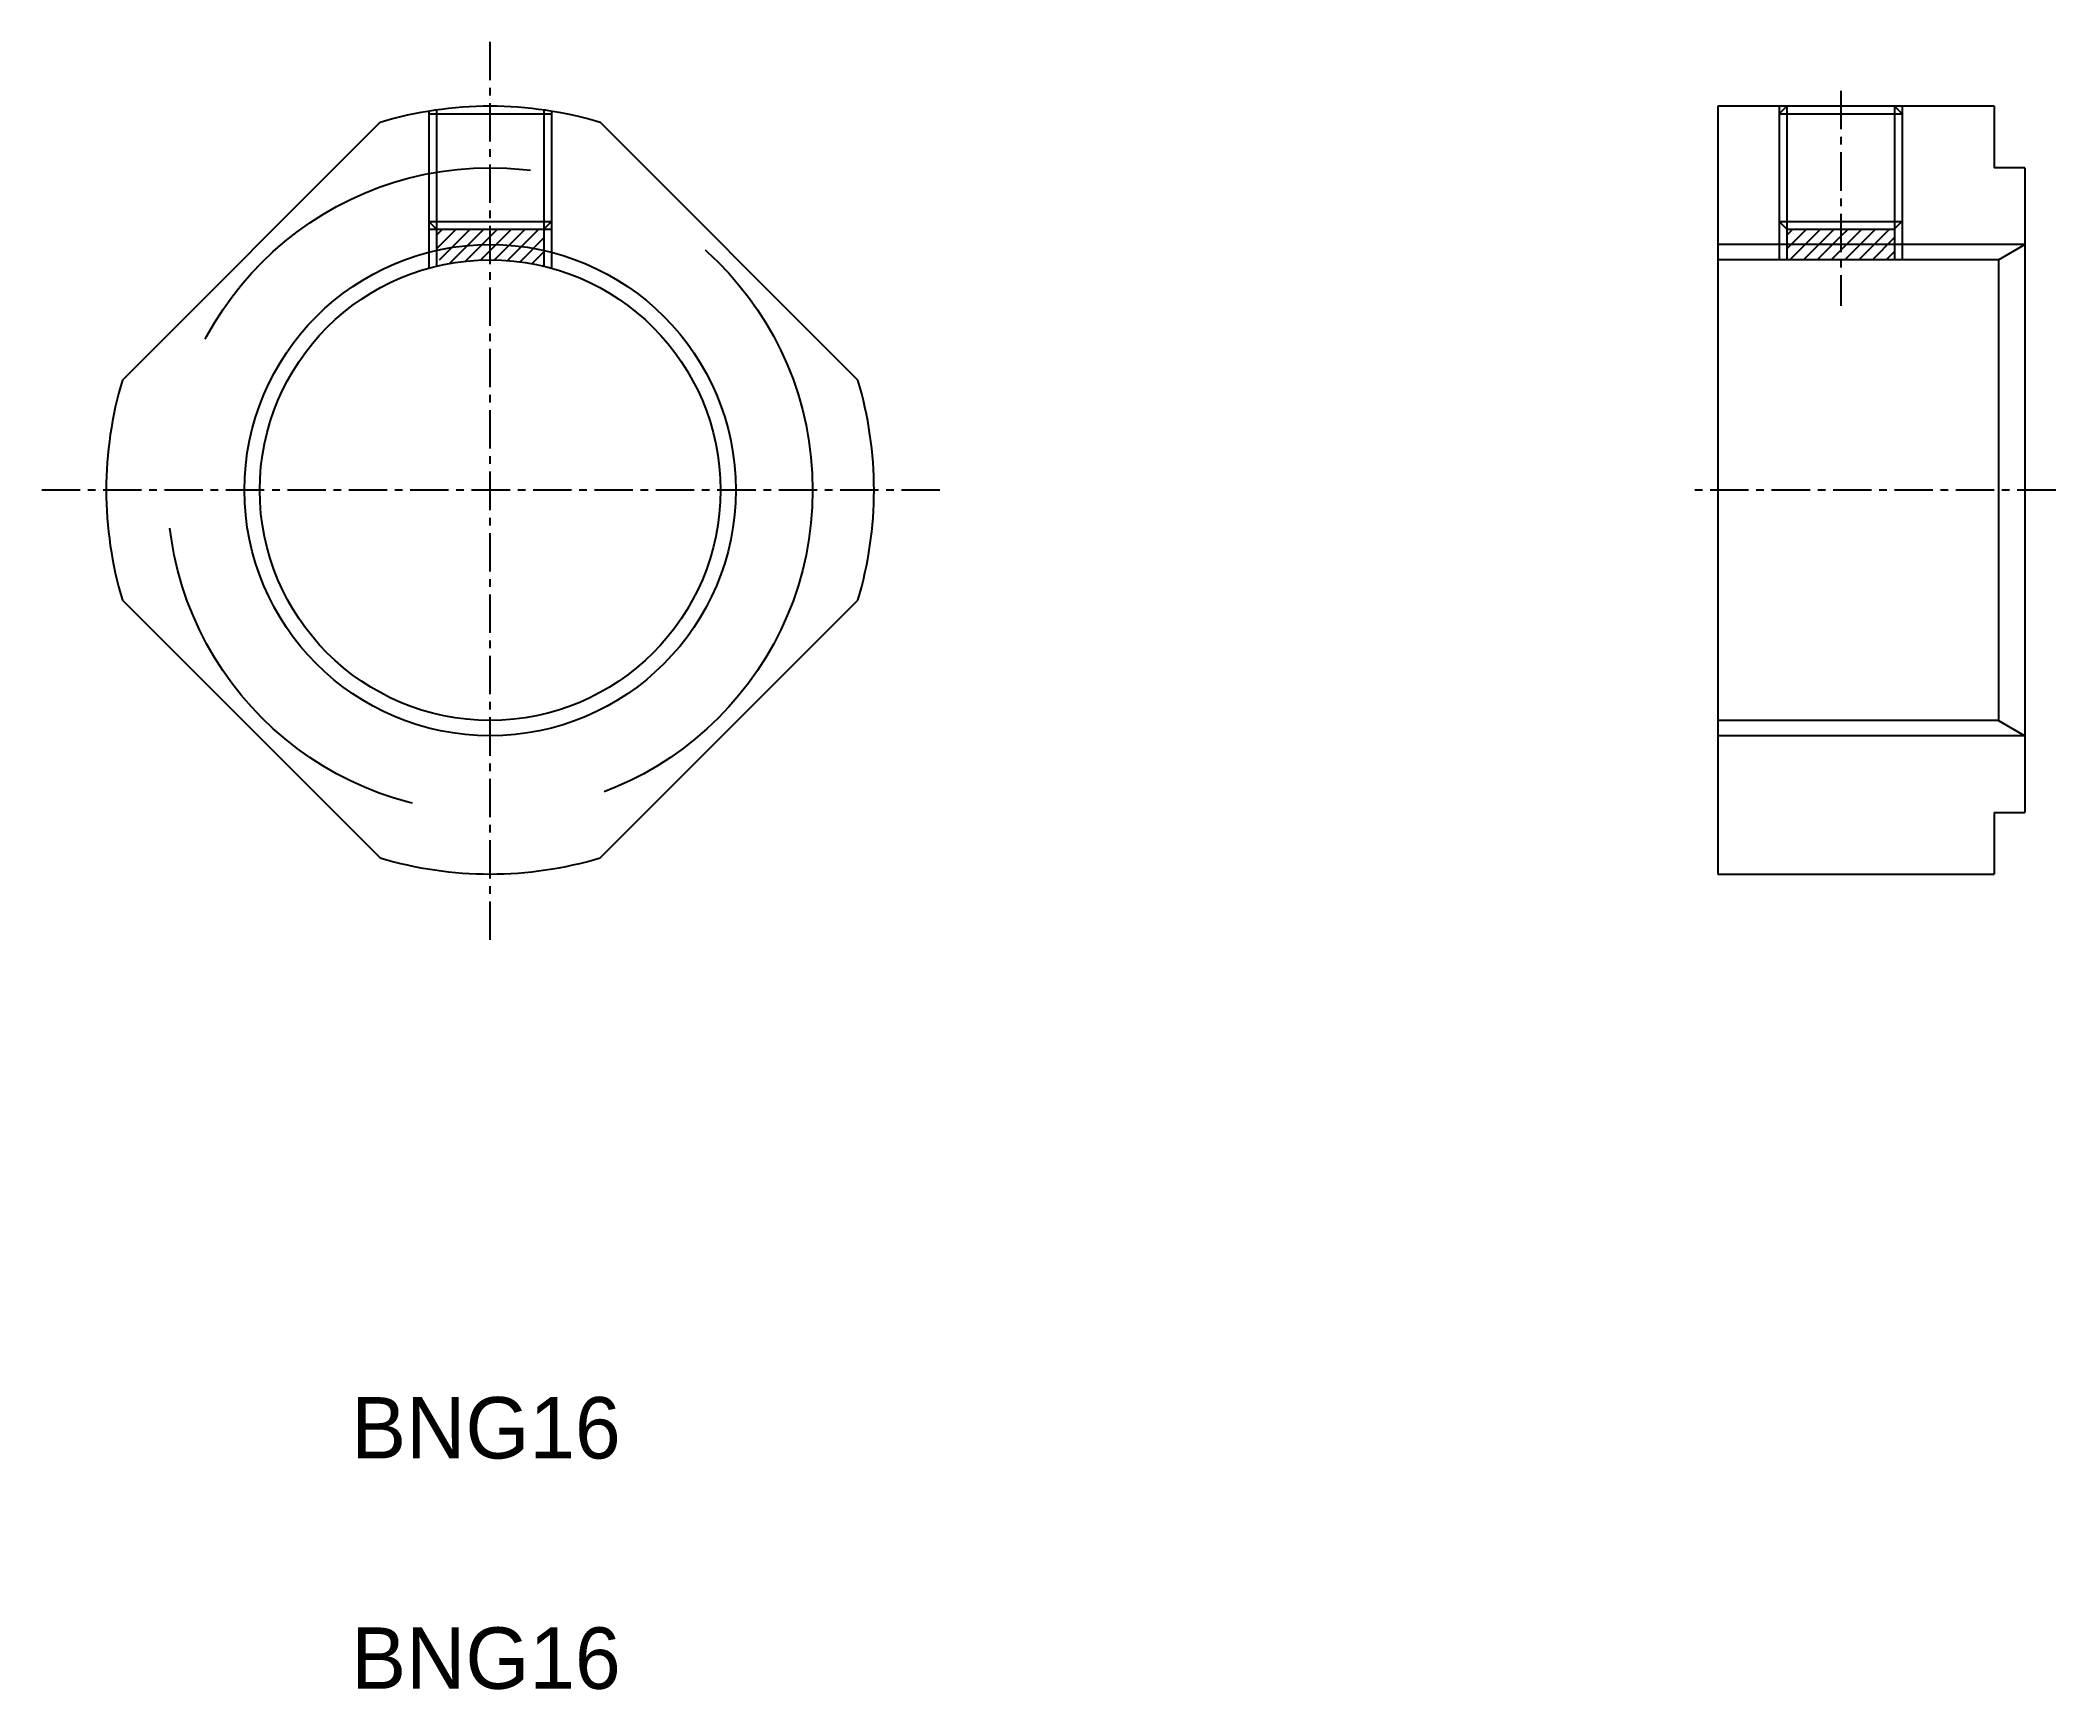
# Model space of a CAD drawing. Extents: x 127.2 to 192.9, y 82.8 to 136.5.
import ezdxf

# ---------------------------------------------------------------- set-up
doc = ezdxf.new("R2010")
doc.units = 0
doc.linetypes.add('CENTER', pattern=[2, 1.25, -0.25, 0.25, -0.25])
doc.linetypes.add('DASHED', pattern=[19.05, 12.7, -6.35])
doc.layers.get('0').update_dxf_attribs({"linetype": 'CONTINUOUS'})
doc.layers.add('CENTER', color=1, linetype='CENTER')

msp = doc.modelspace()

# ---------------------------------------------------------------- linework, layer by layer
at = {"color": 3, "linetype": 'DASHED'}
for p, q in [((139.892, 134.156), (139.892, 129.046)), ((139.892, 134.067), (143.892, 134.067)), ((140.142, 134.194), (140.142, 129.11)), ((143.642, 134.194), (143.642, 129.11)), ((143.892, 134.156), (143.892, 129.046)), ((139.892, 130.567), (143.892, 130.567)), ((140.142, 130.317), (139.892, 130.567)), ((139.892, 130.317), (143.892, 130.317)), ((143.642, 130.317), (143.892, 130.567))]:
    msp.add_line(p, q, dxfattribs=at)
for p, q in [((181.871, 134.317), (181.871, 109.317)), ((190.871, 134.317), (181.871, 134.317)), ((183.871, 134.317), (183.871, 129.317)), ((183.871, 134.067), (184.121, 134.317)), ((187.871, 134.067), (187.621, 134.317)), ((187.871, 134.317), (187.871, 129.317)), ((190.871, 134.317), (190.871, 132.317)), ((138.312, 133.794), (129.916, 125.397)), ((153.868, 125.397), (145.472, 133.794)), ((191.871, 132.317), (190.871, 132.317)), ((191.871, 132.317), (191.871, 111.317)), ((184.114, 130.317), (183.864, 130.567)), ((184.114, 130.317), (187.614, 130.317)), ((187.614, 130.317), (187.864, 130.567)), ((191.005, 129.317), (181.871, 129.317)), ((191.005, 129.317), (191.871, 129.817)), ((191.005, 129.317), (191.005, 114.317)), ((129.916, 118.237), (138.312, 109.841)), ((145.472, 109.841), (153.868, 118.237)), ((191.005, 114.317), (181.871, 114.317)), ((191.005, 114.317), (191.871, 113.817)), ((149.67, 114.039), (149.67, 114.039)), ((147.571, 111.94), (147.571, 111.94)), ((190.871, 111.317), (190.871, 109.317)), ((190.871, 111.317), (191.871, 111.317)), ((181.871, 109.317), (190.871, 109.317))]:
    msp.add_line(p, q)
at = {"color": 3}
for p, q in [((183.871, 134.067), (187.871, 134.067)), ((184.121, 134.317), (184.121, 129.317)), ((187.621, 134.317), (187.621, 129.317)), ((140.142, 129.671), (140.789, 130.317)), ((140.142, 130.12), (140.34, 130.317)), ((140.238, 129.317), (141.238, 130.317)), ((140.687, 129.317), (141.687, 130.317)), ((141.136, 129.317), (141.892, 130.074)), ((141.892, 129.625), (142.585, 130.317)), ((141.892, 130.074), (142.136, 130.317)), ((142.034, 129.317), (143.034, 130.317)), ((142.483, 129.317), (143.483, 130.317)), ((142.932, 129.317), (143.642, 130.028)), ((183.864, 130.567), (187.864, 130.567)), ((184.114, 129.671), (184.761, 130.317)), ((184.114, 130.12), (184.312, 130.317)), ((184.21, 129.317), (185.21, 130.317)), ((184.659, 129.317), (185.659, 130.317)), ((185.108, 129.317), (185.864, 130.074)), ((185.864, 129.625), (186.557, 130.317)), ((185.864, 130.074), (186.108, 130.317)), ((185.864, 130.298), (185.884, 130.317)), ((186.006, 129.317), (187.006, 130.317)), ((186.455, 129.317), (187.455, 130.317)), ((186.904, 129.317), (187.614, 130.028)), ((140.569, 129.2), (140.687, 129.317)), ((141.093, 129.275), (141.136, 129.317)), ((141.578, 129.311), (141.585, 129.317)), ((141.585, 129.317), (141.892, 129.625)), ((142.032, 129.316), (142.034, 129.317)), ((142.461, 129.296), (142.483, 129.317)), ((142.868, 129.254), (142.932, 129.317)), ((143.256, 129.192), (143.381, 129.317)), ((143.381, 129.317), (143.642, 129.579)), ((191.871, 129.817), (181.871, 129.817)), ((185.557, 129.317), (185.864, 129.625)), ((187.353, 129.317), (187.614, 129.579)), ((143.626, 129.114), (143.642, 129.13)), ((191.871, 113.817), (181.871, 113.817))]:
    msp.add_line(p, q, dxfattribs=at)
at = {"color": 3, "linetype": 'DASHED'}
msp.add_circle((141.892, 121.817), 10.5, dxfattribs=at)
at = {"color": 3}
msp.add_circle((141.892, 121.817), 8, dxfattribs=at)
msp.add_circle((141.892, 121.817), 7.5)
for start, end in [(73.35764, 106.64236), (163.35764, 196.64236), (343.35764, 16.64236), (253.35764, 286.64236)]:
    msp.add_arc((141.892, 121.817), 12.5, start, end)
at = {"layer": 'CENTER', "color": 1, "linetype": 'CENTER'}
for p, q in [((141.892, 107.17), (141.892, 136.465)), ((185.871, 134.817), (185.871, 127.817)), ((156.539, 121.817), (127.244, 121.817)), ((192.871, 121.817), (180.871, 121.817))]:
    msp.add_line(p, q, dxfattribs=at)

# ---------------------------------------------------------------- texts
for p in [(137.372, 90.285), (137.372, 82.785)]:
    msp.add_text('BNG16', height=2).set_placement(p)

doc.saveas('drawing.dxf')
